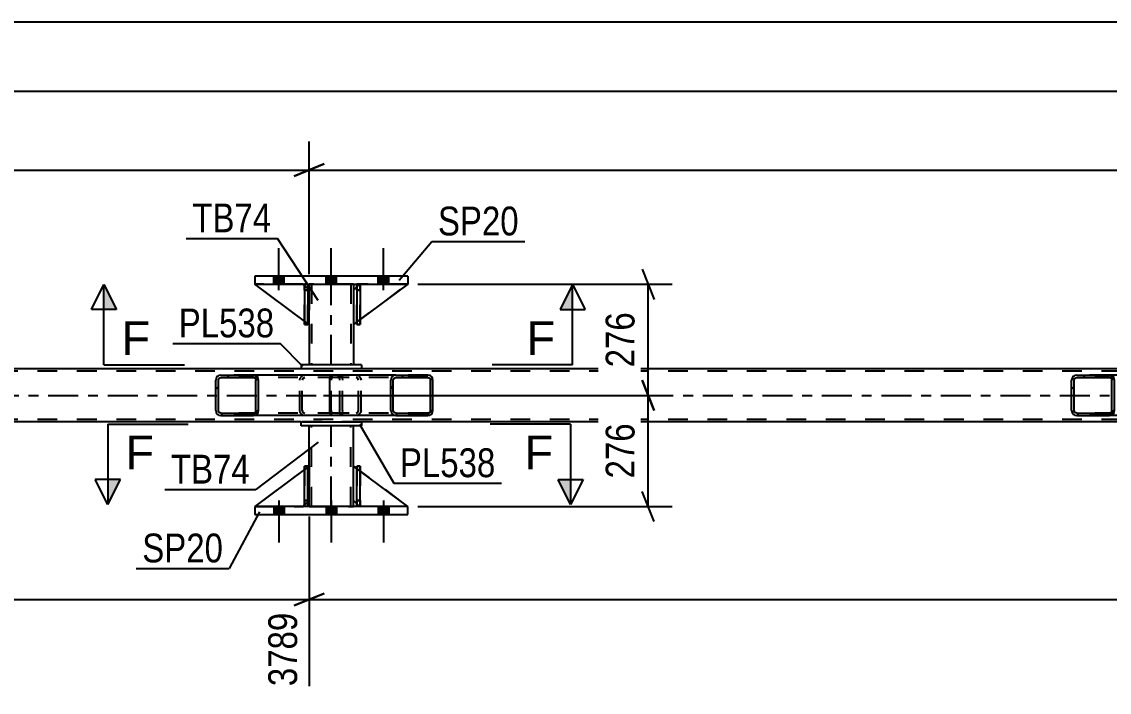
# Model space of a CAD drawing. Header units: millimetres. Extents: x 0 to 841, y 0 to 594.
# Drawn here: x 210.5 to 318.7, y 218.5 to 285.1 of the extents above; entities that cross this region are included whole.
import ezdxf

# ---------------------------------------------------------------- set-up
doc = ezdxf.new("R2010")
doc.units = ezdxf.units.MM
doc.linetypes.add('DXK_LINE_DOT2', pattern=[3.9198, 1.9599, -1.9599])
doc.linetypes.add('DXK_LINE_DOT3', pattern=[5.9187, 2.979, -0.9799, 0.9799, -0.9799])
doc.styles.add('Arial', font='ARIAL.TTF', dxfattribs={"height": 0.2})
doc.styles.add('Arial Narrow', font='ARIALN.TTF', dxfattribs={"height": 0.2})

# ---------------------------------------------------------------- blocks, each defined once
blk = doc.blocks.new('Bolt-814748436-2483 - 2466')
at = {"linetype": 'Continuous'}
for points in [[(236.65, 236.96), (235.61, 236.96), (235.61, 236.16), (236.65, 236.16)], [(236.65, 236.96), (235.61, 236.96), (235.61, 236.16), (236.65, 236.16)], [(236.65, 236.96), (235.61, 236.96), (235.61, 236.16), (236.65, 236.16)], [(241.85, 236.96), (240.81, 236.96), (240.81, 236.16), (241.85, 236.16)], [(241.85, 236.96), (240.81, 236.96), (240.81, 236.16), (241.85, 236.16)], [(247.05, 236.96), (246.01, 236.96), (246.01, 236.16), (247.05, 236.16)], [(247.05, 236.96), (246.01, 236.96), (246.01, 236.16), (247.05, 236.16)], [(247.05, 236.96), (246.01, 236.96), (246.01, 236.16), (247.05, 236.16)]]:
    blk.add_hatch(color=1, dxfattribs=at).paths.add_polyline_path(points)
at = {"color": 1, "linetype": 'Continuous'}
for p, q in [((235.61, 236.96), (235.61, 236.16)), ((235.61, 236.96), (235.61, 236.16)), ((235.61, 236.96), (235.61, 236.16)), ((236.13, 237.56), (236.13, 233.36)), ((236.13, 237.56), (236.13, 233.36)), ((236.13, 237.56), (236.13, 233.36)), ((236.65, 236.96), (236.65, 236.16)), ((236.65, 236.96), (236.65, 236.16)), ((236.65, 236.96), (236.65, 236.16)), ((240.81, 236.96), (240.81, 236.16)), ((240.81, 236.96), (240.81, 236.16)), ((241.33, 237.56), (241.33, 233.36)), ((241.33, 237.56), (241.33, 233.36)), ((241.85, 236.96), (241.85, 236.16)), ((241.85, 236.96), (241.85, 236.16)), ((246.01, 236.96), (246.01, 236.16)), ((246.01, 236.96), (246.01, 236.16)), ((246.01, 236.96), (246.01, 236.16)), ((246.53, 237.56), (246.53, 233.36)), ((246.53, 237.56), (246.53, 233.36)), ((246.53, 237.56), (246.53, 233.36)), ((247.05, 236.96), (247.05, 236.16)), ((247.05, 236.96), (247.05, 236.16)), ((247.05, 236.96), (247.05, 236.16))]:
    blk.add_line(p, q, dxfattribs=at)
blk = doc.blocks.new('Part-814748436-2604 - 2466')
at = {"color": 2, "linetype": 'Continuous'}
for p, q in [((244.2, 259.04), (243.88, 259.04)), ((243.88, 259.04), (243.88, 255.04)), ((244.2, 259.04), (244.2, 259.04)), ((244.2, 259.04), (244.2, 255.04)), ((244.2, 255.04), (243.88, 255.04))]:
    blk.add_line(p, q, dxfattribs=at)
at = {"color": 7, "linetype": 'DXK_LINE_DOT2'}
for p, q in [((243.88, 258.44), (243.88, 259.04)), ((244.2, 258.44), (244.2, 259.04)), ((244.2, 259.04), (244.2, 259.04)), ((244.2, 258.44), (243.88, 258.44)), ((243.88, 258.44), (243.88, 255.04)), ((244.2, 255.04), (244.2, 258.44))]:
    blk.add_line(p, q, dxfattribs=at)
blk = doc.blocks.new('Bolt-814748436-2484 - 2466')
at = {"linetype": 'Continuous'}
for points in [[(235.61, 259.04), (236.65, 259.04), (236.65, 259.84), (235.61, 259.84)], [(235.61, 259.04), (236.65, 259.04), (236.65, 259.84), (235.61, 259.84)], [(235.61, 259.04), (236.65, 259.04), (236.65, 259.84), (235.61, 259.84)], [(240.81, 259.04), (241.85, 259.04), (241.85, 259.84), (240.81, 259.84)], [(240.81, 259.04), (241.85, 259.04), (241.85, 259.84), (240.81, 259.84)], [(246.01, 259.04), (247.05, 259.04), (247.05, 259.84), (246.01, 259.84)], [(246.01, 259.04), (247.05, 259.04), (247.05, 259.84), (246.01, 259.84)], [(246.01, 259.04), (247.05, 259.04), (247.05, 259.84), (246.01, 259.84)]]:
    blk.add_hatch(color=1, dxfattribs=at).paths.add_polyline_path(points)
at = {"color": 1, "linetype": 'Continuous'}
for p, q in [((236.13, 258.44), (236.13, 262.64)), ((236.13, 258.44), (236.13, 262.64)), ((236.13, 258.44), (236.13, 262.64)), ((241.33, 258.44), (241.33, 262.64)), ((241.33, 258.44), (241.33, 262.64)), ((246.53, 258.44), (246.53, 262.64)), ((246.53, 258.44), (246.53, 262.64)), ((246.53, 258.44), (246.53, 262.64)), ((235.61, 259.04), (235.61, 259.84)), ((235.61, 259.04), (235.61, 259.84)), ((235.61, 259.04), (235.61, 259.84)), ((236.65, 259.04), (236.65, 259.84)), ((236.65, 259.04), (236.65, 259.84)), ((236.65, 259.04), (236.65, 259.84)), ((240.81, 259.04), (240.81, 259.84)), ((240.81, 259.04), (240.81, 259.84)), ((241.85, 259.04), (241.85, 259.84)), ((241.85, 259.04), (241.85, 259.84)), ((246.01, 259.04), (246.01, 259.84)), ((246.01, 259.04), (246.01, 259.84)), ((246.01, 259.04), (246.01, 259.84)), ((247.05, 259.04), (247.05, 259.84)), ((247.05, 259.04), (247.05, 259.84)), ((247.05, 259.04), (247.05, 259.84))]:
    blk.add_line(p, q, dxfattribs=at)
blk = doc.blocks.new('Part-814748436-2548 - 2466')
at = {"color": 2, "linetype": 'Continuous'}
for p, q in [((238.33, 250.64), (100.73, 250.64)), ((493.73, 250.64), (244.33, 250.64)), ((238.33, 245.36), (100.73, 245.36)), ((493.73, 245.36), (244.33, 245.36))]:
    blk.add_line(p, q, dxfattribs=at)
at = {"color": 7, "linetype": 'DXK_LINE_DOT2'}
for p, q in [((762.85, 250.4), (100.73, 250.4)), ((244.33, 250.64), (238.33, 250.64)), ((762.85, 245.6), (100.73, 245.6)), ((244.33, 245.36), (238.33, 245.36))]:
    blk.add_line(p, q, dxfattribs=at)
at = {"color": 7, "linetype": 'DXK_LINE_DOT3'}
blk.add_line((100.73, 248), (762.85, 248), dxfattribs=at)
blk = doc.blocks.new('Part-814748436-2610 - 2466')
at = {"linetype": 'Continuous'}
h = blk.add_hatch(dxfattribs=at)
h.set_pattern_fill('', scale=0.7, style=0, pattern_type=0)
h.set_pattern_definition([(45, (234.0578, 249.7046), (-1.57154, 1.57154), [])])
h.paths.add_polyline_path([(234.1, 249.52), (234.06, 249.7), (233.95, 249.86), (233.78, 249.96), (233.59, 250), (230.35, 250), (230.16, 249.96), (229.99, 249.86), (229.88, 249.7), (229.84, 249.52), (229.84, 246.48), (229.88, 246.3), (229.99, 246.14), (230.16, 246.04), (230.35, 246), (233.59, 246), (233.78, 246.04), (233.95, 246.14), (234.06, 246.3), (234.1, 246.48)])
h.paths.add_polyline_path([(233.82, 246.39), (233.77, 246.31), (233.68, 246.26), (233.59, 246.24), (230.35, 246.24), (230.25, 246.26), (230.17, 246.31), (230.11, 246.39), (230.1, 246.48), (230.1, 249.52), (230.11, 249.61), (230.17, 249.69), (230.25, 249.74), (230.35, 249.76), (233.59, 249.76), (233.68, 249.74), (233.77, 249.69), (233.82, 249.61), (233.84, 249.52), (233.84, 246.48)])
at = {"color": 2, "linetype": 'Continuous'}
for p, q in [((230.35, 250), (230.16, 249.96)), ((230.35, 250), (233.59, 250)), ((241.45, 250), (233.59, 250)), ((233.78, 249.96), (233.59, 250)), ((229.88, 249.7), (229.84, 249.52)), ((229.84, 246.48), (229.84, 249.52)), ((230.1, 249.52), (230.11, 249.61)), ((230.1, 246.48), (230.1, 249.52)), ((230.11, 249.61), (230.17, 249.69)), ((230.17, 249.69), (230.25, 249.74)), ((230.25, 249.74), (230.35, 249.76)), ((230.35, 249.76), (233.59, 249.76)), ((233.59, 249.76), (233.68, 249.74)), ((233.68, 249.74), (233.77, 249.69)), ((233.77, 249.69), (233.82, 249.61)), ((233.82, 249.61), (233.84, 249.52)), ((233.84, 246.48), (233.84, 249.52)), ((234.1, 249.52), (234.06, 249.7)), ((234.1, 246.48), (234.1, 249.52)), ((229.84, 246.48), (229.88, 246.3)), ((230.11, 246.39), (230.1, 246.48)), ((230.17, 246.31), (230.11, 246.39)), ((230.16, 246.04), (230.35, 246)), ((230.25, 246.26), (230.17, 246.31)), ((230.35, 246.24), (230.25, 246.26)), ((230.35, 246.24), (233.59, 246.24)), ((230.35, 246), (233.59, 246)), ((233.68, 246.26), (233.59, 246.24)), ((233.59, 246), (233.78, 246.04)), ((241.45, 246), (233.59, 246)), ((233.77, 246.31), (233.68, 246.26)), ((233.82, 246.39), (233.77, 246.31)), ((233.84, 246.48), (233.82, 246.39)), ((234.06, 246.3), (234.1, 246.48))]:
    blk.add_line(p, q, dxfattribs=at)
at = {"color": 7, "linetype": 'DXK_LINE_DOT2'}
for p, q in [((233.59, 250), (230.35, 250)), ((238.5, 249.96), (238.7, 250)), ((241.94, 250), (241.45, 250)), ((241.94, 250), (242.13, 249.96)), ((241.94, 249.76), (230.35, 249.76)), ((238.19, 249.52), (238.23, 249.7)), ((238.19, 246.48), (238.19, 249.52)), ((238.46, 249.61), (238.44, 249.52)), ((238.44, 246.48), (238.44, 249.52)), ((238.52, 249.69), (238.46, 249.61)), ((238.52, 249.69), (238.54, 249.7)), ((238.54, 249.7), (238.6, 249.74)), ((238.6, 249.74), (238.7, 249.76)), ((242.03, 249.74), (241.94, 249.76)), ((242.12, 249.69), (242.03, 249.74)), ((242.17, 249.61), (242.12, 249.69)), ((242.19, 249.52), (242.17, 249.61)), ((242.19, 246.48), (242.19, 249.52)), ((242.41, 249.7), (242.45, 249.52)), ((242.45, 246.48), (242.45, 249.52)), ((241.94, 246.24), (230.35, 246.24)), ((233.59, 246), (230.35, 246)), ((238.23, 246.3), (238.19, 246.48)), ((238.44, 246.48), (238.46, 246.39)), ((238.46, 246.39), (238.52, 246.31)), ((238.7, 246), (238.5, 246.04)), ((238.52, 246.31), (238.54, 246.3)), ((238.54, 246.3), (238.6, 246.26)), ((238.6, 246.26), (238.7, 246.24)), ((241.94, 246), (241.45, 246)), ((241.94, 246.24), (242.03, 246.26)), ((242.13, 246.04), (241.94, 246)), ((242.03, 246.26), (242.12, 246.31)), ((242.12, 246.31), (242.17, 246.39)), ((242.17, 246.39), (242.19, 246.48)), ((242.45, 246.48), (242.41, 246.3))]:
    blk.add_line(p, q, dxfattribs=at)
at = {"color": 2, "linetype": 'Continuous'}
for centre, start, end in [((230.33, 249.5), 110.7583, 155.68), ((233.61, 249.5), 24.32, 69.2417), ((230.33, 246.5), 204.32, 249.2417), ((233.61, 246.5), 290.7583, 335.68)]:
    blk.add_arc(centre, 0.496, start, end, dxfattribs=at)
at = {"color": 7, "linetype": 'DXK_LINE_DOT2'}
for centre, start, end in [((238.68, 249.5), 110.7583, 155.6801), ((241.95, 249.5), 24.3199, 69.2417), ((238.68, 246.5), 204.3199, 249.2417), ((241.95, 246.5), 290.7583, 335.6801)]:
    blk.add_arc(centre, 0.496, start, end, dxfattribs=at)
blk = doc.blocks.new('Part-814748436-2624 - 2466')
at = {"color": 2, "linetype": 'Continuous'}
for p, q in [((239.13, 259.04), (239.13, 258.44)), ((243.53, 259.04), (243.53, 258.44)), ((239.13, 255.04), (239.13, 251.04)), ((243.53, 255.04), (243.53, 251.04))]:
    blk.add_line(p, q, dxfattribs=at)
at = {"color": 7, "linetype": 'DXK_LINE_DOT2'}
for p, q in [((243.53, 259.04), (239.13, 259.04)), ((239.37, 259.04), (239.37, 251.04)), ((243.29, 259.04), (243.29, 251.04)), ((239.13, 258.44), (239.13, 255.04)), ((243.53, 258.44), (243.53, 255.04)), ((243.53, 251.04), (239.13, 251.04))]:
    blk.add_line(p, q, dxfattribs=at)
at = {"color": 7, "linetype": 'DXK_LINE_DOT3'}
blk.add_line((241.33, 251.04), (241.33, 259.04), dxfattribs=at)
blk = doc.blocks.new('Part-814748436-2597 - 2466')
at = {"color": 2, "linetype": 'Continuous'}
for p, q in [((244.33, 251.04), (238.33, 251.04)), ((238.33, 251.04), (238.33, 250.64)), ((244.33, 251.04), (244.33, 250.64)), ((244.33, 250.64), (238.33, 250.64))]:
    blk.add_line(p, q, dxfattribs=at)
blk = doc.blocks.new('Part-814748436-2609 - 2466')
at = {"linetype": 'Continuous'}
h = blk.add_hatch(dxfattribs=at)
h.set_pattern_fill('', scale=0.7, style=0, pattern_type=0)
h.set_pattern_definition([(45, (251.4028, 249.7046), (-1.57154, 1.57154), [])])
h.paths.add_polyline_path([(251.44, 249.52), (251.4, 249.7), (251.29, 249.86), (251.13, 249.96), (250.94, 250), (247.75, 250), (247.56, 249.96), (247.4, 249.86), (247.29, 249.7), (247.25, 249.52), (247.25, 246.48), (247.29, 246.3), (247.4, 246.14), (247.56, 246.04), (247.75, 246), (250.94, 246), (251.13, 246.04), (251.29, 246.14), (251.4, 246.3), (251.44, 246.48)])
h.paths.add_polyline_path([(251.17, 246.39), (251.12, 246.31), (251.03, 246.26), (250.94, 246.24), (247.75, 246.24), (247.66, 246.26), (247.58, 246.31), (247.52, 246.39), (247.5, 246.48), (247.5, 249.52), (247.52, 249.61), (247.58, 249.69), (247.66, 249.74), (247.75, 249.76), (250.94, 249.76), (251.03, 249.74), (251.12, 249.69), (251.17, 249.61), (251.19, 249.52), (251.19, 246.48)])
at = {"color": 2, "linetype": 'Continuous'}
for p, q in [((241.26, 249.86), (241.35, 249.96)), ((241.35, 249.96), (241.45, 250)), ((247.75, 250), (241.45, 250)), ((247.75, 250), (247.56, 249.96)), ((247.75, 250), (250.94, 250)), ((251.13, 249.96), (250.94, 250)), ((241.18, 249.52), (241.2, 249.7)), ((241.18, 246.48), (241.18, 249.52)), ((241.2, 249.7), (241.26, 249.86)), ((247.29, 249.7), (247.25, 249.52)), ((247.25, 246.48), (247.25, 249.52)), ((247.5, 249.52), (247.52, 249.61)), ((247.5, 246.48), (247.5, 249.52)), ((247.52, 249.61), (247.58, 249.69)), ((247.58, 249.69), (247.66, 249.74)), ((247.66, 249.74), (247.75, 249.76)), ((247.75, 249.76), (250.94, 249.76)), ((250.94, 249.76), (251.03, 249.74)), ((251.03, 249.74), (251.12, 249.69)), ((251.12, 249.69), (251.17, 249.61)), ((251.17, 249.61), (251.19, 249.52)), ((251.19, 246.48), (251.19, 249.52)), ((251.44, 249.52), (251.4, 249.7)), ((251.44, 246.48), (251.44, 249.52)), ((241.2, 246.3), (241.18, 246.48)), ((241.26, 246.14), (241.2, 246.3)), ((241.35, 246.04), (241.26, 246.14)), ((241.45, 246), (241.35, 246.04)), ((247.75, 246), (241.45, 246)), ((247.25, 246.48), (247.29, 246.3)), ((247.52, 246.39), (247.5, 246.48)), ((247.58, 246.31), (247.52, 246.39)), ((247.56, 246.04), (247.75, 246)), ((247.66, 246.26), (247.58, 246.31)), ((247.75, 246.24), (247.66, 246.26)), ((247.75, 246.24), (250.94, 246.24)), ((247.75, 246), (250.94, 246)), ((251.03, 246.26), (250.94, 246.24)), ((250.94, 246), (251.13, 246.04)), ((251.12, 246.31), (251.03, 246.26)), ((251.17, 246.39), (251.12, 246.31)), ((251.19, 246.48), (251.17, 246.39)), ((251.4, 246.3), (251.44, 246.48))]:
    blk.add_line(p, q, dxfattribs=at)
at = {"color": 7, "linetype": 'DXK_LINE_DOT2'}
for p, q in [((242.45, 249.76), (242.45, 250)), ((243.79, 250), (243.98, 249.96)), ((250.94, 250), (247.75, 250)), ((241.33, 249.61), (241.32, 249.52)), ((241.32, 246.48), (241.32, 249.52)), ((241.36, 249.69), (241.33, 249.61)), ((241.4, 249.74), (241.36, 249.69)), ((241.45, 249.76), (241.4, 249.74)), ((250.94, 249.76), (241.45, 249.76)), ((243.88, 249.74), (243.79, 249.76)), ((243.97, 249.69), (243.88, 249.74)), ((244.02, 249.61), (243.97, 249.69)), ((244.04, 249.52), (244.02, 249.61)), ((244.04, 246.48), (244.04, 249.52)), ((244.25, 249.7), (244.29, 249.52)), ((244.29, 246.48), (244.29, 249.52)), ((241.32, 246.48), (241.33, 246.39)), ((241.33, 246.39), (241.36, 246.31)), ((241.36, 246.31), (241.4, 246.26)), ((241.4, 246.26), (241.45, 246.24)), ((250.94, 246.24), (241.45, 246.24)), ((242.45, 246), (242.45, 246.24)), ((243.79, 246.24), (243.88, 246.26)), ((243.98, 246.04), (243.79, 246)), ((243.88, 246.26), (243.97, 246.31)), ((243.97, 246.31), (244.02, 246.39)), ((244.02, 246.39), (244.04, 246.48)), ((244.29, 246.48), (244.25, 246.3)), ((250.94, 246), (247.75, 246))]:
    blk.add_line(p, q, dxfattribs=at)
for centre, start, end in [((243.8, 249.51), 23.8494, 68.8059), ((243.8, 246.5), 291.1941, 336.1506)]:
    blk.add_arc(centre, 0.492, start, end, dxfattribs=at)
at = {"color": 2, "linetype": 'Continuous'}
for centre, start, end in [((247.74, 249.51), 111.1941, 156.1506), ((250.95, 249.51), 23.8494, 68.8059), ((247.74, 246.5), 203.8494, 248.8059), ((250.95, 246.5), 291.1941, 336.1506)]:
    blk.add_arc(centre, 0.492, start, end, dxfattribs=at)
blk = doc.blocks.new('Part-814748436-2626 - 2466')
at = {"color": 7, "linetype": 'DXK_LINE_DOT2'}
for p, q in [((238.68, 258.44), (238.68, 259.04)), ((238.68, 259.04), (238.68, 259.04)), ((238.68, 259.04), (238.68, 255.04)), ((239, 259.04), (238.68, 259.04)), ((239, 258.44), (239, 259.04)), ((239, 255.04), (239, 259.04)), ((238.68, 255.04), (238.68, 258.44)), ((238.68, 258.44), (239, 258.44)), ((239, 258.44), (239, 255.04)), ((238.68, 255.04), (239, 255.04))]:
    blk.add_line(p, q, dxfattribs=at)
blk = doc.blocks.new('Part-814748436-2706 - 2466')
at = {"color": 2, "linetype": 'Continuous'}
for p, q in [((243.53, 237.56), (243.53, 240.96)), ((243.88, 240.7), (243.53, 240.96)), ((248.93, 236.96), (244.2, 240.46)), ((243.88, 237.21), (243.53, 237.56))]:
    blk.add_line(p, q, dxfattribs=at)
at = {"color": 7, "linetype": 'DXK_LINE_DOT2'}
for p, q in [((244.2, 240.46), (243.88, 240.7)), ((244.13, 236.96), (243.88, 237.21)), ((248.93, 236.96), (244.13, 236.96)), ((248.93, 236.96), (248.93, 236.96)), ((248.93, 236.96), (248.93, 236.96))]:
    blk.add_line(p, q, dxfattribs=at)
blk = doc.blocks.new('Part-814748436-2707 - 2466')
at = {"color": 7, "linetype": 'DXK_LINE_DOT2'}
for p, q in [((243.53, 237.56), (243.53, 240.96)), ((243.53, 240.96), (248.93, 236.96)), ((244.13, 236.96), (243.53, 237.56)), ((248.93, 236.96), (244.13, 236.96))]:
    blk.add_line(p, q, dxfattribs=at)
blk = doc.blocks.new('Part-814748436-2708 - 2466')
at = {"color": 7, "linetype": 'DXK_LINE_DOT2'}
for p, q in [((243.88, 258.44), (243.88, 259.04)), ((243.88, 259.04), (243.88, 259.04)), ((243.88, 259.04), (243.88, 255.04)), ((244.2, 259.04), (243.88, 259.04)), ((244.2, 258.44), (244.2, 259.04)), ((244.2, 255.04), (244.2, 259.04)), ((243.88, 255.04), (243.88, 258.44)), ((243.88, 258.44), (244.2, 258.44)), ((244.2, 258.44), (244.2, 255.04)), ((243.88, 255.04), (244.2, 255.04))]:
    blk.add_line(p, q, dxfattribs=at)
blk = doc.blocks.new('Part-814748436-2709 - 2466')
at = {"color": 2, "linetype": 'Continuous'}
for p, q in [((238.68, 240.63), (233.73, 236.96)), ((239.13, 240.96), (239, 240.87)), ((239.13, 237.56), (239.13, 240.96)), ((238.68, 237.11), (238.53, 236.96)), ((239.13, 237.56), (239, 237.43)), ((239.13, 237.56), (239.13, 237.56))]:
    blk.add_line(p, q, dxfattribs=at)
at = {"color": 7, "linetype": 'DXK_LINE_DOT2'}
for p, q in [((239, 240.87), (238.68, 240.63)), ((239.13, 237.56), (239.13, 240.96)), ((233.73, 236.96), (238.53, 236.96)), ((239.13, 237.56), (238.53, 236.96)), ((239, 237.43), (238.68, 237.11))]:
    blk.add_line(p, q, dxfattribs=at)
blk = doc.blocks.new('Part-814748436-2710 - 2466')
at = {"color": 7, "linetype": 'DXK_LINE_DOT2'}
for p, q in [((239.13, 240.96), (233.73, 236.96)), ((239.13, 237.56), (239.13, 240.96)), ((239.13, 240.96), (239.13, 237.56)), ((233.73, 236.96), (238.53, 236.96)), ((238.53, 236.96), (239.13, 237.56)), ((239.13, 237.56), (238.53, 236.96)), ((239.13, 237.56), (239.13, 237.56))]:
    blk.add_line(p, q, dxfattribs=at)
blk = doc.blocks.new('Part-814748436-2711 - 2466')
at = {"color": 2, "linetype": 'Continuous'}
for p, q in [((238.68, 236.96), (238.68, 240.96)), ((238.68, 240.96), (239, 240.96)), ((239, 236.96), (239, 240.96)), ((238.68, 236.96), (238.68, 236.96)), ((239, 236.96), (238.68, 236.96))]:
    blk.add_line(p, q, dxfattribs=at)
at = {"color": 7, "linetype": 'DXK_LINE_DOT2'}
for p, q in [((238.68, 240.96), (238.68, 237.56)), ((239, 237.56), (239, 240.96)), ((238.68, 237.56), (238.68, 236.96)), ((238.68, 237.56), (239, 237.56)), ((239, 236.96), (239, 237.56)), ((239, 236.96), (239, 236.96))]:
    blk.add_line(p, q, dxfattribs=at)
blk = doc.blocks.new('Part-814748436-2713 - 2466')
at = {"color": 7, "linetype": 'DXK_LINE_DOT2'}
for p, q in [((239, 240.96), (238.68, 240.96)), ((238.68, 237.56), (238.68, 240.96)), ((238.68, 236.96), (238.68, 240.96)), ((239, 240.96), (239, 237.56)), ((239, 236.96), (239, 240.96)), ((239, 237.56), (238.68, 237.56)), ((238.68, 236.96), (238.68, 237.56)), ((239, 236.96), (238.68, 236.96)), ((239, 237.56), (239, 236.96)), ((239, 236.96), (239, 236.96))]:
    blk.add_line(p, q, dxfattribs=at)
blk = doc.blocks.new('Part-814748436-2717 - 2466')
at = {"color": 2, "linetype": 'Continuous'}
for p, q in [((239, 259.04), (238.68, 259.04)), ((238.68, 259.04), (238.68, 255.04)), ((239, 259.04), (239, 259.04)), ((239, 259.04), (239, 255.04)), ((239, 255.04), (238.68, 255.04))]:
    blk.add_line(p, q, dxfattribs=at)
at = {"color": 7, "linetype": 'DXK_LINE_DOT2'}
for p, q in [((238.68, 258.44), (238.68, 259.04)), ((239, 258.44), (239, 259.04)), ((239, 259.04), (239, 259.04)), ((239, 258.44), (238.68, 258.44)), ((238.68, 258.44), (238.68, 255.04)), ((239, 255.04), (239, 258.44))]:
    blk.add_line(p, q, dxfattribs=at)
blk = doc.blocks.new('Part-814748436-2718 - 2466')
at = {"color": 7, "linetype": 'DXK_LINE_DOT2'}
for p, q in [((239.13, 255.04), (233.73, 259.04)), ((233.73, 259.04), (238.53, 259.04)), ((238.53, 259.04), (239.13, 258.44)), ((239.13, 258.44), (238.53, 259.04)), ((239.13, 258.44), (239.13, 255.04)), ((239.13, 258.44), (239.13, 258.44)), ((239.13, 258.44), (239.13, 255.04))]:
    blk.add_line(p, q, dxfattribs=at)
blk = doc.blocks.new('Part-814748436-2719 - 2466')
at = {"color": 2, "linetype": 'Continuous'}
for p, q in [((238.68, 255.37), (233.73, 259.04)), ((238.68, 258.89), (238.53, 259.04)), ((239.13, 258.44), (239, 258.57)), ((239.13, 258.44), (239.13, 258.44)), ((239.13, 255.04), (239.13, 258.44)), ((239, 255.13), (239.13, 255.04)), ((239.13, 255.04), (239.13, 255.04))]:
    blk.add_line(p, q, dxfattribs=at)
at = {"color": 7, "linetype": 'DXK_LINE_DOT2'}
for p, q in [((238.53, 259.04), (233.73, 259.04)), ((238.53, 259.04), (239.13, 258.44)), ((239, 258.57), (238.68, 258.89)), ((239.13, 258.44), (239.13, 255.04)), ((239, 255.13), (238.68, 255.37))]:
    blk.add_line(p, q, dxfattribs=at)
blk = doc.blocks.new('Part-814748436-2720 - 2466')
at = {"color": 7, "linetype": 'DXK_LINE_DOT2'}
for p, q in [((244.13, 259.04), (243.53, 258.44)), ((243.53, 255.04), (248.93, 259.04)), ((248.93, 259.04), (244.13, 259.04)), ((243.53, 258.44), (243.53, 255.04))]:
    blk.add_line(p, q, dxfattribs=at)
blk = doc.blocks.new('Part-814748436-2721 - 2466')
at = {"color": 2, "linetype": 'Continuous'}
for p, q in [((243.88, 258.79), (243.53, 258.44)), ((248.93, 259.04), (244.2, 255.54)), ((243.53, 258.44), (243.53, 255.04)), ((243.88, 255.3), (243.53, 255.04))]:
    blk.add_line(p, q, dxfattribs=at)
at = {"color": 7, "linetype": 'DXK_LINE_DOT2'}
for p, q in [((244.13, 259.04), (243.88, 258.79)), ((248.93, 259.04), (244.13, 259.04)), ((244.2, 255.54), (243.88, 255.3))]:
    blk.add_line(p, q, dxfattribs=at)
blk = doc.blocks.new('Part-814748436-2740 - 2466')
at = {"linetype": 'Continuous'}
h = blk.add_hatch(dxfattribs=at)
h.set_pattern_fill('', scale=0.7, style=0, pattern_type=0)
h.set_pattern_definition([(45, (319.192, 249.7046), (-1.57154, 1.57154), [])])
h.paths.add_polyline_path([(319.23, 249.52), (319.19, 249.7), (319.08, 249.86), (318.92, 249.96), (318.72, 250), (315.49, 250), (315.29, 249.96), (315.12, 249.86), (315.01, 249.7), (314.97, 249.52), (314.97, 246.48), (315.01, 246.3), (315.12, 246.14), (315.29, 246.04), (315.49, 246), (318.72, 246), (318.92, 246.04), (319.08, 246.14), (319.19, 246.3), (319.23, 246.48)])
h.paths.add_polyline_path([(318.96, 246.39), (318.9, 246.31), (318.82, 246.26), (318.72, 246.24), (315.49, 246.24), (315.39, 246.26), (315.3, 246.31), (315.25, 246.39), (315.23, 246.48), (315.23, 249.52), (315.25, 249.61), (315.3, 249.69), (315.39, 249.74), (315.49, 249.76), (318.72, 249.76), (318.82, 249.74), (318.9, 249.69), (318.96, 249.61), (318.98, 249.52), (318.98, 246.48)])
at = {"color": 2, "linetype": 'Continuous'}
for p, q in [((315.49, 250), (315.29, 249.96)), ((315.49, 250), (318.72, 250)), ((326.59, 250), (318.72, 250)), ((318.92, 249.96), (318.72, 250)), ((315.01, 249.7), (314.97, 249.52)), ((314.97, 246.48), (314.97, 249.52)), ((315.23, 249.52), (315.25, 249.61)), ((315.23, 246.48), (315.23, 249.52)), ((315.25, 249.61), (315.3, 249.69)), ((315.3, 249.69), (315.39, 249.74)), ((315.39, 249.74), (315.49, 249.76)), ((315.49, 249.76), (318.72, 249.76)), ((318.72, 249.76), (318.82, 249.74)), ((318.82, 249.74), (318.9, 249.69)), ((318.9, 249.69), (318.96, 249.61)), ((318.96, 249.61), (318.98, 249.52)), ((318.98, 246.48), (318.98, 249.52)), ((319.23, 249.52), (319.19, 249.7)), ((319.23, 246.48), (319.23, 249.52)), ((314.97, 246.48), (315.01, 246.3)), ((315.25, 246.39), (315.23, 246.48)), ((315.3, 246.31), (315.25, 246.39)), ((315.29, 246.04), (315.49, 246)), ((315.39, 246.26), (315.3, 246.31)), ((315.49, 246.24), (315.39, 246.26)), ((315.49, 246.24), (318.72, 246.24)), ((315.49, 246), (318.72, 246)), ((318.82, 246.26), (318.72, 246.24)), ((318.72, 246), (318.92, 246.04)), ((326.59, 246), (318.72, 246)), ((318.9, 246.31), (318.82, 246.26)), ((318.96, 246.39), (318.9, 246.31)), ((318.98, 246.48), (318.96, 246.39)), ((319.19, 246.3), (319.23, 246.48))]:
    blk.add_line(p, q, dxfattribs=at)
at = {"color": 7, "linetype": 'DXK_LINE_DOT2'}
for p, q in [((318.72, 250), (315.49, 250)), ((323.64, 249.96), (323.83, 250)), ((327.07, 250), (326.59, 250)), ((327.07, 250), (327.26, 249.96)), ((327.07, 249.76), (315.49, 249.76)), ((323.32, 249.52), (323.36, 249.7)), ((323.32, 246.48), (323.32, 249.52)), ((323.6, 249.61), (323.58, 249.52)), ((323.58, 246.48), (323.58, 249.52)), ((323.65, 249.69), (323.6, 249.61)), ((323.74, 249.74), (323.65, 249.69)), ((323.83, 249.76), (323.74, 249.74)), ((327.17, 249.74), (327.07, 249.76)), ((327.25, 249.69), (327.17, 249.74)), ((327.31, 249.61), (327.25, 249.69)), ((327.32, 249.52), (327.31, 249.61)), ((327.32, 246.48), (327.32, 249.52)), ((327.54, 249.7), (327.58, 249.52)), ((327.58, 246.48), (327.58, 249.52)), ((327.07, 246.24), (315.49, 246.24)), ((318.72, 246), (315.49, 246)), ((323.36, 246.3), (323.32, 246.48)), ((323.58, 246.48), (323.6, 246.39)), ((323.6, 246.39), (323.65, 246.31)), ((323.83, 246), (323.64, 246.04)), ((323.65, 246.31), (323.74, 246.26)), ((323.74, 246.26), (323.83, 246.24)), ((327.07, 246), (326.59, 246)), ((327.07, 246.24), (327.17, 246.26)), ((327.26, 246.04), (327.07, 246)), ((327.17, 246.26), (327.25, 246.31)), ((327.25, 246.31), (327.31, 246.39)), ((327.31, 246.39), (327.32, 246.48)), ((327.58, 246.48), (327.54, 246.3))]:
    blk.add_line(p, q, dxfattribs=at)
at = {"color": 2, "linetype": 'Continuous'}
for centre, start, end in [((315.47, 249.5), 110.7583, 155.68), ((318.74, 249.5), 24.32, 69.2417), ((315.47, 246.5), 204.32, 249.2417), ((318.74, 246.5), 290.7583, 335.68)]:
    blk.add_arc(centre, 0.496, start, end, dxfattribs=at)
at = {"color": 7, "linetype": 'DXK_LINE_DOT2'}
for centre, start, end in [((323.81, 249.5), 110.7583, 155.6801), ((327.09, 249.5), 24.3199, 69.2417), ((323.81, 246.5), 204.3199, 249.2417), ((327.09, 246.5), 290.7583, 335.6801)]:
    blk.add_arc(centre, 0.496, start, end, dxfattribs=at)
blk = doc.blocks.new('Part-814748436-2748 - 2466')
at = {"color": 2, "linetype": 'Continuous'}
for p, q in [((243.88, 236.96), (243.88, 240.96)), ((243.88, 240.96), (244.2, 240.96)), ((244.2, 236.96), (244.2, 240.96)), ((243.88, 236.96), (243.88, 236.96)), ((244.2, 236.96), (243.88, 236.96))]:
    blk.add_line(p, q, dxfattribs=at)
at = {"color": 7, "linetype": 'DXK_LINE_DOT2'}
for p, q in [((243.88, 240.96), (243.88, 237.56)), ((244.2, 237.56), (244.2, 240.96)), ((243.88, 237.56), (243.88, 236.96)), ((243.88, 237.56), (244.2, 237.56)), ((244.2, 236.96), (244.2, 237.56)), ((244.2, 236.96), (244.2, 236.96))]:
    blk.add_line(p, q, dxfattribs=at)
blk = doc.blocks.new('Part-814748436-2750 - 2466')
at = {"color": 7, "linetype": 'DXK_LINE_DOT2'}
for p, q in [((244.2, 240.96), (243.88, 240.96)), ((243.88, 237.56), (243.88, 240.96)), ((243.88, 236.96), (243.88, 240.96)), ((244.2, 240.96), (244.2, 237.56)), ((244.2, 236.96), (244.2, 240.96)), ((244.2, 237.56), (243.88, 237.56)), ((243.88, 236.96), (243.88, 237.56)), ((244.2, 236.96), (243.88, 236.96)), ((244.2, 237.56), (244.2, 236.96)), ((244.2, 236.96), (244.2, 236.96))]:
    blk.add_line(p, q, dxfattribs=at)
blk = doc.blocks.new('Part-814748436-2756 - 2466')
at = {"color": 2, "linetype": 'Continuous'}
for p, q in [((238.33, 245.36), (244.33, 245.36)), ((238.33, 244.96), (238.33, 245.36)), ((244.33, 244.96), (238.33, 244.96)), ((244.33, 245.36), (244.33, 244.96))]:
    blk.add_line(p, q, dxfattribs=at)
blk = doc.blocks.new('Part-814748436-2761 - 2466')
at = {"color": 2, "linetype": 'Continuous'}
for p, q in [((239.13, 240.96), (239.13, 244.96)), ((243.53, 240.96), (243.53, 244.96)), ((239.13, 236.96), (239.13, 237.56)), ((243.53, 236.96), (243.53, 237.56))]:
    blk.add_line(p, q, dxfattribs=at)
at = {"color": 7, "linetype": 'DXK_LINE_DOT2'}
for p, q in [((243.53, 244.96), (239.13, 244.96)), ((239.37, 236.96), (239.37, 244.96)), ((243.29, 236.96), (243.29, 244.96)), ((239.13, 237.56), (239.13, 240.96)), ((243.53, 237.56), (243.53, 240.96)), ((239.13, 236.96), (243.53, 236.96))]:
    blk.add_line(p, q, dxfattribs=at)
at = {"color": 7, "linetype": 'DXK_LINE_DOT3'}
blk.add_line((241.33, 236.96), (241.33, 244.96), dxfattribs=at)
blk = doc.blocks.new('Part-814748436-2766 - 2466')
at = {"color": 2, "linetype": 'Continuous'}
for p, q in [((248.93, 259.84), (233.73, 259.84)), ((233.73, 259.84), (233.73, 259.04)), ((248.93, 259.84), (248.93, 259.04)), ((233.73, 259.04), (248.93, 259.04))]:
    blk.add_line(p, q, dxfattribs=at)
blk = doc.blocks.new('Part-814748436-2771 - 2466')
at = {"color": 2, "linetype": 'Continuous'}
for p, q in [((248.93, 236.96), (233.73, 236.96)), ((233.73, 236.96), (233.73, 236.16)), ((248.93, 236.16), (248.93, 236.96)), ((233.73, 236.16), (248.93, 236.16))]:
    blk.add_line(p, q, dxfattribs=at)
blk = doc.blocks.new('StraightDimension-814748436-2820 - 2466')
at = {"color": 7, "linetype": 'Continuous'}
for p, q in [((239.13, 260.04), (239.13, 273.24)), ((237.63, 269.79), (240.63, 270.99)), ((90.51, 270.39), (239.13, 270.39))]:
    blk.add_line(p, q, dxfattribs=at)
blk = doc.blocks.new('StraightDimension-814748436-2860 - 2466')
at = {"color": 7, "linetype": 'Continuous'}
for p, q in [((272.24, 249.5), (273.44, 246.5)), ((240.56, 248), (275.24, 248)), ((272.84, 236.96), (272.84, 248)), ((273.44, 235.46), (272.24, 238.46)), ((249.93, 236.96), (275.24, 236.96))]:
    blk.add_line(p, q, dxfattribs=at)
at = {"color": 0}
blk.add_wipeout([(272.09, 245.82), (267.89, 245.82), (267.89, 239.14), (272.09, 239.14)], dxfattribs=at)
at = {"color": 3, "style": 'Arial Narrow'}
blk.add_text('276', height=2.863, rotation=90.0002, dxfattribs=at).set_placement((271.49, 239.74))
blk = doc.blocks.new('StraightDimension-814748436-8624 - 2466')
at = {"color": 7, "linetype": 'Continuous'}
blk.add_line((90.51, 278.24), (773.07, 278.24), dxfattribs=at)
blk = doc.blocks.new('StraightDimension-814748436-2795 - 2466')
at = {"color": 7, "linetype": 'Continuous'}
for p, q in [((239.13, 235.96), (239.13, 219.1)), ((237.63, 227.11), (240.63, 228.31)), ((90.51, 227.71), (239.13, 227.71))]:
    blk.add_line(p, q, dxfattribs=at)
at = {"color": 0, "linetype": 'Continuous'}
blk.add_wipeout([(238.53, 227.01), (234.33, 227.01), (234.33, 218.5), (238.53, 218.5)], dxfattribs=at)
at = {"color": 3, "linetype": 'Continuous', "style": 'Arial Narrow'}
blk.add_text('3789', height=2.863, rotation=90.0002, dxfattribs=at).set_placement((237.93, 219.1))
blk = doc.blocks.new('StraightDimension-814748436-2802 - 2466')
at = {"color": 7, "linetype": 'Continuous'}
for p, q in [((239.13, 235.96), (239.13, 219.1)), ((240.63, 228.31), (237.63, 227.11)), ((239.13, 227.71), (494.53, 227.71))]:
    blk.add_line(p, q, dxfattribs=at)
blk = doc.blocks.new('StraightDimension-814748436-2827 - 2466')
at = {"color": 7, "linetype": 'Continuous'}
for p, q in [((239.13, 260.04), (239.13, 273.24)), ((240.63, 270.99), (237.63, 269.79)), ((239.13, 270.39), (494.53, 270.39))]:
    blk.add_line(p, q, dxfattribs=at)
blk = doc.blocks.new('StraightDimension-814748436-2888 - 2466')
at = {"color": 7, "linetype": 'Continuous'}
for p, q in [((272.24, 260.54), (273.44, 257.54)), ((249.93, 259.04), (275.24, 259.04)), ((272.84, 248), (272.84, 259.04)), ((273.44, 246.5), (272.24, 249.5)), ((240.56, 248), (275.24, 248))]:
    blk.add_line(p, q, dxfattribs=at)
at = {"color": 0}
blk.add_wipeout([(272.09, 256.86), (267.89, 256.86), (267.89, 250.18), (272.09, 250.18)], dxfattribs=at)
at = {"color": 3, "style": 'Arial Narrow'}
blk.add_text('276', height=2.863, rotation=90.0002, dxfattribs=at).set_placement((271.49, 250.78))
blk = doc.blocks.new('StraightDimension-814748436-2917 - 2466')
at = {"color": 7, "linetype": 'Continuous'}
blk.add_line((89.87, 285.12), (773.71, 285.12), dxfattribs=at)
blk = doc.blocks.new('SectionMark-814748436-2969 - 2466')
at = {"linetype": 'Continuous'}
for points in [[(219.97, 256.52), (218.72, 256.52), (218.72, 259.02)], [(265.34, 256.52), (264.09, 256.52), (265.34, 259.02)]]:
    blk.add_hatch(color=6, dxfattribs=at).paths.add_polyline_path(points)
at = {"color": 6, "linetype": 'Continuous'}
for p, q in [((217.47, 256.52), (218.72, 259.02)), ((218.72, 251.02), (218.72, 259.02)), ((218.72, 259.02), (219.97, 256.52)), ((265.34, 259.02), (264.09, 256.52)), ((265.34, 251.02), (265.34, 259.02)), ((265.34, 259.02), (266.59, 256.52)), ((219.97, 256.52), (217.47, 256.52)), ((264.09, 256.52), (266.59, 256.52)), ((218.72, 251.02), (226.72, 251.02)), ((265.34, 251.02), (257.34, 251.02))]:
    blk.add_line(p, q, dxfattribs=at)
at = {"color": 0, "linetype": 'Continuous'}
for points in [[(223.32, 252.02), (223.32, 255.52), (220.47, 255.52), (220.47, 252.02)], [(263.59, 252.02), (263.59, 255.52), (260.74, 255.52), (260.74, 252.02)]]:
    blk.add_wipeout(points, dxfattribs=at)
at = {"color": 3, "linetype": 'Continuous', "style": 'Arial'}
for p in [(220.47, 252.02), (260.74, 252.02)]:
    blk.add_text('F', height=3.34, dxfattribs=at).set_placement(p)
blk = doc.blocks.new('SectionMark-814748436-2973 - 2466')
at = {"linetype": 'Continuous'}
for points in [[(219.1, 239.65), (220.35, 239.65), (219.1, 237.15)], [(263.89, 239.65), (265.14, 239.65), (265.14, 237.15)]]:
    blk.add_hatch(color=6, dxfattribs=at).paths.add_polyline_path(points)
at = {"color": 6, "linetype": 'Continuous'}
for p, q in [((219.1, 245.15), (227.1, 245.15)), ((219.1, 245.15), (219.1, 237.15)), ((265.14, 245.15), (257.14, 245.15)), ((265.14, 245.15), (265.14, 237.15)), ((219.1, 237.15), (217.85, 239.65)), ((220.35, 239.65), (217.85, 239.65)), ((219.1, 237.15), (220.35, 239.65)), ((263.89, 239.65), (266.39, 239.65)), ((265.14, 237.15), (263.89, 239.65)), ((266.39, 239.65), (265.14, 237.15))]:
    blk.add_line(p, q, dxfattribs=at)
at = {"color": 0, "linetype": 'Continuous'}
for points in [[(223.7, 240.65), (223.7, 244.15), (220.85, 244.15), (220.85, 240.65)], [(263.39, 240.65), (263.39, 244.15), (260.54, 244.15), (260.54, 240.65)]]:
    blk.add_wipeout(points, dxfattribs=at)
at = {"color": 3, "linetype": 'Continuous', "style": 'Arial'}
for p in [(220.85, 240.65), (260.54, 240.65)]:
    blk.add_text('F', height=3.34, dxfattribs=at).set_placement(p)
blk = doc.blocks.new('Mark-814748436-2593 - 2466')
at = {"color": 30, "linetype": 'Continuous'}
for p in [(225.56, 253.16), (238.5, 250.85)]:
    blk.add_line(p, (236.26, 253.16), dxfattribs=at)
at = {"color": 0}
blk.add_wipeout([(235.66, 253.76), (235.66, 256.76), (226.16, 256.76), (226.16, 253.76)], dxfattribs=at)
blk.add_wipeout([(235.66, 253.76), (235.66, 256.76), (226.16, 256.76), (226.16, 253.76)], dxfattribs=at)
at = {"color": 3, "style": 'Arial Narrow'}
blk.add_text('PL538', height=2.863, dxfattribs=at).set_placement((226.16, 253.76))
blk = doc.blocks.new('Mark-814748436-2620 - 2466')
at = {"color": 30, "linetype": 'Continuous'}
for p in [(226.91, 263.6), (240.02, 257.43)]:
    blk.add_line(p, (235.97, 263.6), dxfattribs=at)
at = {"color": 0}
blk.add_wipeout([(235.37, 264.2), (235.37, 267.2), (227.51, 267.2), (227.51, 264.2)], dxfattribs=at)
blk.add_wipeout([(235.37, 264.2), (235.37, 267.2), (227.51, 267.2), (227.51, 264.2)], dxfattribs=at)
at = {"color": 3, "style": 'Arial Narrow'}
blk.add_text('TB74', height=2.863, dxfattribs=at).set_placement((227.51, 264.2))
blk = doc.blocks.new('Mark-814748436-2752 - 2466')
at = {"color": 30, "linetype": 'Continuous'}
for p, q in [((244.13, 245.15), (247.56, 239.27)), ((247.56, 239.27), (258.26, 239.27))]:
    blk.add_line(p, q, dxfattribs=at)
at = {"color": 0}
blk.add_wipeout([(257.66, 239.87), (257.66, 242.87), (248.16, 242.87), (248.16, 239.87)], dxfattribs=at)
blk.add_wipeout([(257.66, 239.87), (257.66, 242.87), (248.16, 242.87), (248.16, 239.87)], dxfattribs=at)
at = {"color": 3, "style": 'Arial Narrow'}
blk.add_text('PL538', height=2.863, dxfattribs=at).set_placement((248.16, 239.87))
blk = doc.blocks.new('Mark-814748436-2757 - 2466')
at = {"color": 30, "linetype": 'Continuous'}
for p in [(240.02, 243.35), (224.78, 238.63)]:
    blk.add_line(p, (233.83, 238.63), dxfattribs=at)
at = {"color": 0}
blk.add_wipeout([(233.23, 239.23), (233.23, 242.23), (225.38, 242.23), (225.38, 239.23)], dxfattribs=at)
blk.add_wipeout([(233.23, 239.23), (233.23, 242.23), (225.38, 242.23), (225.38, 239.23)], dxfattribs=at)
at = {"color": 3, "style": 'Arial Narrow'}
blk.add_text('TB74', height=2.863, dxfattribs=at).set_placement((225.38, 239.23))
blk = doc.blocks.new('Mark-814748436-2762 - 2466')
at = {"color": 30, "linetype": 'Continuous'}
for p, q in [((248.07, 259.44), (251.34, 263.29)), ((251.34, 263.29), (260.57, 263.29))]:
    blk.add_line(p, q, dxfattribs=at)
at = {"color": 0}
blk.add_wipeout([(259.97, 263.89), (259.97, 266.89), (251.94, 266.89), (251.94, 263.89)], dxfattribs=at)
blk.add_wipeout([(259.97, 263.89), (259.97, 266.89), (251.94, 266.89), (251.94, 263.89)], dxfattribs=at)
at = {"color": 3, "style": 'Arial Narrow'}
blk.add_text('SP20', height=2.863, dxfattribs=at).set_placement((251.94, 263.89))
blk = doc.blocks.new('Mark-814748436-2767 - 2466')
at = {"color": 30, "linetype": 'Continuous'}
for p in [(234.19, 236.41), (221.93, 230.8)]:
    blk.add_line(p, (231.17, 230.8), dxfattribs=at)
at = {"color": 0}
blk.add_wipeout([(230.57, 231.4), (230.57, 234.4), (222.53, 234.4), (222.53, 231.4)], dxfattribs=at)
blk.add_wipeout([(230.57, 231.4), (230.57, 234.4), (222.53, 234.4), (222.53, 231.4)], dxfattribs=at)
at = {"color": 3, "style": 'Arial Narrow'}
blk.add_text('SP20', height=2.863, dxfattribs=at).set_placement((222.53, 231.4))

msp = doc.modelspace()

# ---------------------------------------------------------------- block references
for name in ['Bolt-814748436-2484 - 2466', 'Part-814748436-2766 - 2466', 'Part-814748436-2718 - 2466', 'Part-814748436-2719 - 2466', 'Part-814748436-2626 - 2466', 'Part-814748436-2717 - 2466', 'Part-814748436-2624 - 2466', 'Part-814748436-2720 - 2466', 'Part-814748436-2721 - 2466', 'Part-814748436-2604 - 2466', 'Part-814748436-2708 - 2466', 'Part-814748436-2597 - 2466', 'Part-814748436-2548 - 2466', 'Part-814748436-2610 - 2466', 'Part-814748436-2609 - 2466', 'Part-814748436-2740 - 2466', 'Part-814748436-2756 - 2466', 'Part-814748436-2761 - 2466', 'Part-814748436-2709 - 2466', 'Part-814748436-2710 - 2466', 'Part-814748436-2711 - 2466', 'Part-814748436-2713 - 2466', 'Part-814748436-2706 - 2466', 'Part-814748436-2707 - 2466', 'Part-814748436-2748 - 2466', 'Part-814748436-2750 - 2466', 'Part-814748436-2771 - 2466', 'Bolt-814748436-2483 - 2466']:
    msp.add_blockref(name, (0, 0))

# ---------------------------------------------------------------- next in the draw order: block references
for name in ['StraightDimension-814748436-2820 - 2466', 'StraightDimension-814748436-2860 - 2466']:
    msp.add_blockref(name, (0, 0))

# ---------------------------------------------------------------- next in the draw order: block references
for name in ['StraightDimension-814748436-8624 - 2466', 'StraightDimension-814748436-2795 - 2466']:
    msp.add_blockref(name, (0, 0))

# ---------------------------------------------------------------- next in the draw order: block references
for name in ['StraightDimension-814748436-2827 - 2466', 'SectionMark-814748436-2973 - 2466', 'Mark-814748436-2767 - 2466', 'StraightDimension-814748436-2802 - 2466']:
    msp.add_blockref(name, (0, 0))

# ---------------------------------------------------------------- next in the draw order: block references
for name in ['StraightDimension-814748436-2888 - 2466', 'Mark-814748436-2752 - 2466', 'Mark-814748436-2757 - 2466']:
    msp.add_blockref(name, (0, 0))

# ---------------------------------------------------------------- next in the draw order: block references
msp.add_blockref('StraightDimension-814748436-2917 - 2466', (0, 0))

# ---------------------------------------------------------------- next in the draw order: block references
msp.add_blockref('SectionMark-814748436-2969 - 2466', (0, 0))

# ---------------------------------------------------------------- next in the draw order: block references
for name in ['Mark-814748436-2620 - 2466', 'Mark-814748436-2762 - 2466', 'Mark-814748436-2593 - 2466']:
    msp.add_blockref(name, (0, 0))

doc.saveas('drawing.dxf')
